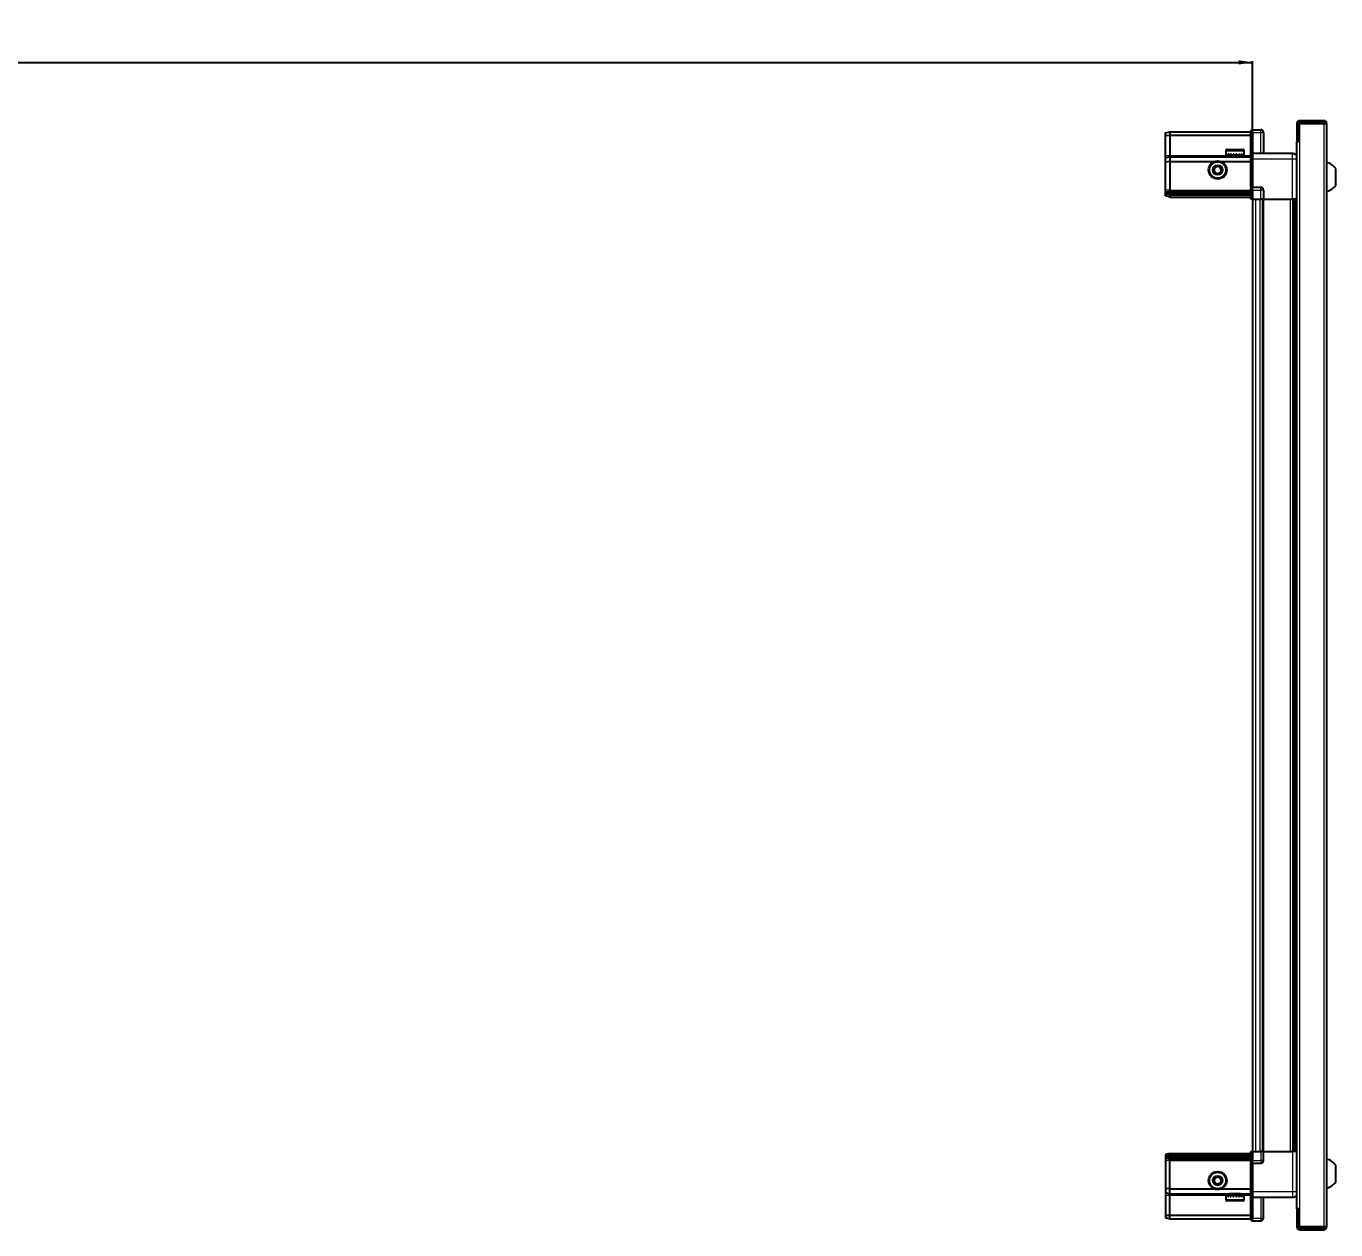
# Model space of a CAD drawing. Header units: millimetres. Extents: x 1415 to 5954, y -1388 to 1732.
# Drawn here: x 3826 to 4769, y 777 to 1644 of the extents above; entities that cross this region are included whole.
import ezdxf

# ---------------------------------------------------------------- set-up
doc = ezdxf.new("R2010")
doc.units = ezdxf.units.MM
doc.layers.add('FORMAT', color=7, linetype='Continuous')
doc.styles.add('SLDTEXTSTYLE0', font='TXT', dxfattribs={"width": 0.75})
doc.dimstyles.new('SLDDIMSTYLE0', dxfattribs={"dimtxt": 20, "dimasz": 10, "dimexe": 0, "dimexo": 0.0625, "dimgap": 5, "dimtad": 2, "dimdec": 1, "dimrnd": 1e-09, "dimzin": 12, "dimdsep": 46, "dimtxsty": 'SLDTEXTSTYLE0', "dimsah": 1, "dimcen": 0.09, "dimadec": 0, "dimazin": 3, "dimtfac": 1, "dimtofl": 0, "dimtmove": 0, "dimatfit": 3, "dimfxl": 0, "dimfrac": 2, "dimtolj": 1, "dimtzin": 12, "dimarcsym": 0})

# ---------------------------------------------------------------- blocks, each defined once
blk = doc.blocks.new('_D_5')
at = {"layer": 'FORMAT'}
for p, q in [((2809.28, 1519.33), (2809.28, 1618.82)), ((2809.28, 1617.82), (4709.28, 1617.82)), ((4709.28, 1519.33), (4709.28, 1618.82))]:
    blk.add_line(p, q, dxfattribs=at)
for points in [[(2809.28, 1617.82), (2819.28, 1616.28), (2819.28, 1619.36)], [(4709.28, 1617.82), (4699.28, 1619.36), (4699.28, 1616.28)]]:
    blk.add_solid(points, dxfattribs=at)
at = {"layer": 'FORMAT', "insert": (3729.72, 1643.6), "char_height": 20, "attachment_point": 1, "style": 'SLDTEXTSTYLE0'}
blk.add_mtext('1900', dxfattribs=at)

msp = doc.modelspace()

# ---------------------------------------------------------------- linework, layer by layer
at = {"color": 7, "linetype": 'Continuous', "lineweight": 25}
for p, q in [((4760.53, 1575.82), (4743.23, 1575.82)), ((4760.53, 1574.32), (4760.53, 1575.82)), ((4646.63, 1567.02), (4649.63, 1567.82)), ((4646.63, 1565.17), (4646.63, 1567.02)), ((4649.63, 1567.82), (4649.63, 1565.32)), ((4649.63, 1567.82), (4707.93, 1567.82)), ((4708.79, 1569.32), (4707.93, 1568.82)), ((4708.79, 1569.32), (4707.93, 1568.82)), ((4707.93, 1568.82), (4707.93, 1567.32)), ((4707.93, 1552.52), (4707.93, 1567.32)), ((4709.13, 1569.32), (4708.79, 1569.32)), ((4709.13, 1569.32), (4708.79, 1569.32)), ((4709.13, 1569.32), (4709.13, 1569.32)), ((4709.13, 1567.32), (4709.13, 1569.32)), ((4709.13, 1569.32), (4715.13, 1569.32)), ((4709.13, 1567.32), (4709.13, 1552.52)), ((4717.13, 1567.32), (4717.13, 1552.32)), ((4741.13, 1573.72), (4741.13, 1561.32)), ((4742.63, 1573.72), (4742.63, 1561.32)), ((4743.13, 1560.82), (4743.13, 1573.72)), ((4743.13, 1573.72), (4760.53, 1573.72)), ((4760.53, 1574.32), (4743.23, 1574.32)), ((4760.53, 1573.72), (4762.63, 1573.72)), ((4762.63, 1573.72), (4762.63, 778.92)), ((4646.63, 1565.17), (4649.63, 1565.32)), ((4646.63, 1550.82), (4646.63, 1565.17)), ((4649.63, 1565.32), (4649.63, 1550.82)), ((4649.63, 1565.32), (4707.93, 1565.32)), ((4741.03, 1560.82), (4741.03, 791.82)), ((4741.03, 1560.82), (4743.13, 1560.82)), ((4741.13, 1561.32), (4742.63, 1561.32)), ((4646.63, 1549.02), (4646.63, 1550.82)), ((4646.63, 1549.02), (4649.63, 1549.82)), ((4646.63, 1545.99), (4646.63, 1549.02)), ((4649.63, 1550.82), (4649.63, 1549.82)), ((4649.63, 1549.82), (4649.63, 1546.32)), ((4649.63, 1549.82), (4707.93, 1549.82)), ((4690.13, 1554.22), (4690.13, 1551.32)), ((4690.13, 1551.32), (4690.16, 1551.32)), ((4690.28, 1551.82), (4690.16, 1551.82)), ((4690.16, 1551.82), (4690.16, 1551.32)), ((4690.16, 1551.32), (4690.28, 1551.32)), ((4690.28, 1551.82), (4690.28, 1551.32)), ((4690.28, 1551.32), (4690.69, 1551.32)), ((4691.03, 1551.82), (4690.69, 1551.82)), ((4690.69, 1551.82), (4690.69, 1551.32)), ((4690.69, 1551.32), (4691.03, 1551.32)), ((4690.93, 1555.02), (4702.33, 1555.02)), ((4691.03, 1551.82), (4691.03, 1551.32)), ((4691.03, 1551.32), (4691.8, 1551.32)), ((4692.33, 1551.82), (4691.8, 1551.82)), ((4691.8, 1551.82), (4691.8, 1551.32)), ((4691.8, 1551.32), (4692.33, 1551.32)), ((4692.23, 1551.32), (4692.23, 1551.22)), ((4692.23, 1551.22), (4701.03, 1551.22)), ((4692.33, 1551.82), (4692.33, 1551.32)), ((4692.33, 1551.32), (4693.39, 1551.32)), ((4692.63, 1550.82), (4693.32, 1550.34)), ((4692.63, 1550.82), (4700.63, 1550.82)), ((4693.32, 1550.34), (4692.63, 1549.86)), ((4692.63, 1549.86), (4692.63, 1549.82)), ((4692.63, 1549.86), (4700.63, 1549.86)), ((4693.32, 1550.34), (4699.94, 1550.34)), ((4694.05, 1551.82), (4693.39, 1551.82)), ((4693.39, 1551.82), (4693.39, 1551.32)), ((4693.39, 1551.32), (4694.05, 1551.32)), ((4694.05, 1551.82), (4694.05, 1551.32)), ((4694.05, 1551.32), (4695.29, 1551.32)), ((4696.02, 1551.82), (4695.29, 1551.82)), ((4695.29, 1551.82), (4695.29, 1551.32)), ((4695.29, 1551.32), (4695.72, 1551.32)), ((4695.72, 1551.82), (4695.72, 1551.32)), ((4696.02, 1551.82), (4696.02, 1551.32)), ((4696.02, 1551.32), (4697.32, 1551.32)), ((4698.05, 1551.82), (4697.32, 1551.82)), ((4697.32, 1551.82), (4697.32, 1551.32)), ((4697.59, 1551.82), (4697.59, 1551.32)), ((4697.59, 1551.32), (4698.05, 1551.32)), ((4698.05, 1551.82), (4698.05, 1551.32)), ((4698.05, 1551.32), (4699.28, 1551.32)), ((4699.94, 1551.82), (4699.28, 1551.82)), ((4699.28, 1551.82), (4699.28, 1551.32)), ((4699.28, 1551.32), (4699.94, 1551.32)), ((4699.94, 1551.82), (4699.94, 1551.32)), ((4699.94, 1551.32), (4700.98, 1551.32)), ((4699.94, 1550.34), (4700.63, 1550.82)), ((4700.63, 1549.86), (4699.94, 1550.34)), ((4700.63, 1549.82), (4700.63, 1549.86)), ((4701.5, 1551.82), (4700.98, 1551.82)), ((4700.98, 1551.82), (4700.98, 1551.32)), ((4700.98, 1551.32), (4701.5, 1551.32)), ((4701.03, 1551.22), (4701.03, 1551.32)), ((4701.5, 1551.82), (4701.5, 1551.32)), ((4701.5, 1551.32), (4702.26, 1551.32)), ((4702.59, 1551.82), (4702.26, 1551.82)), ((4702.26, 1551.82), (4702.26, 1551.32)), ((4702.26, 1551.32), (4702.59, 1551.32)), ((4702.59, 1551.82), (4702.59, 1551.32)), ((4702.59, 1551.32), (4702.99, 1551.32)), ((4703.1, 1551.82), (4702.99, 1551.82)), ((4702.99, 1551.82), (4702.99, 1551.32)), ((4702.99, 1551.32), (4703.1, 1551.32)), ((4703.1, 1551.82), (4703.1, 1551.32)), ((4703.1, 1551.32), (4703.13, 1551.32)), ((4703.13, 1551.32), (4703.13, 1554.22)), ((4707.93, 1552.32), (4707.93, 1552.52)), ((4709.13, 1552.32), (4707.93, 1552.32)), ((4707.93, 1548.32), (4707.93, 1552.32)), ((4707.93, 1528.02), (4707.93, 1548.32)), ((4709.13, 1552.52), (4709.13, 1552.32)), ((4709.13, 1552.32), (4709.13, 1548.32)), ((4709.13, 1552.32), (4738.13, 1552.32)), ((4709.13, 1548.32), (4709.13, 1528.02)), ((4649.63, 1546.32), (4646.63, 1545.99)), ((4646.63, 1525.82), (4646.63, 1545.99)), ((4649.63, 1546.32), (4649.63, 1525.82)), ((4649.63, 1546.32), (4681.63, 1546.32)), ((4686.63, 1546.32), (4707.93, 1546.32)), ((4769.23, 1529.32), (4769.23, 1541.32)), ((4707.93, 1527.82), (4707.93, 1528.02)), ((4709.13, 1528.02), (4709.13, 1527.82)), ((4646.63, 1524.02), (4646.63, 1525.82)), ((4649.63, 1524.82), (4646.63, 1524.02)), ((4646.63, 1523.28), (4646.63, 1524.02)), ((4649.63, 1523.82), (4646.63, 1523.28)), ((4646.63, 1522.78), (4646.63, 1523.28)), ((4649.63, 1522.32), (4646.63, 1522.78)), ((4646.63, 1521.63), (4646.63, 1522.78)), ((4649.63, 1520.82), (4646.63, 1521.63)), ((4649.63, 1525.82), (4649.63, 1524.82)), ((4649.63, 1524.82), (4649.63, 1523.82)), ((4649.63, 1524.82), (4707.93, 1524.82)), ((4649.63, 1523.82), (4649.63, 1522.32)), ((4649.63, 1523.82), (4707.93, 1523.82)), ((4649.63, 1522.32), (4707.93, 1522.32)), ((4649.63, 1522.32), (4649.63, 1520.82)), ((4649.63, 1520.82), (4707.93, 1520.82)), ((4709.13, 1527.82), (4707.93, 1527.82)), ((4707.93, 1527.82), (4707.93, 1527.15)), ((4707.93, 1519.32), (4707.93, 1527.15)), ((4708.79, 1519.32), (4707.93, 1519.32)), ((4708.79, 1525.82), (4708.79, 1519.32)), ((4709.13, 1519.32), (4708.79, 1519.32)), ((4709.13, 1525.82), (4709.13, 1527.82)), ((4709.13, 1527.82), (4715.13, 1527.82)), ((4709.13, 1525.82), (4709.13, 1527.82)), ((4709.13, 1525.82), (4709.13, 1519.32)), ((4709.13, 1519.32), (4715.13, 1519.32)), ((4709.28, 1519.32), (4709.28, 833.32)), ((4717.13, 1519.32), (4715.13, 1519.32)), ((4716.48, 1519.32), (4716.48, 833.32)), ((4717.13, 1525.82), (4717.13, 1519.32)), ((4717.13, 1519.32), (4738.13, 1519.32)), ((4739.15, 833.32), (4739.15, 1519.32)), ((4739.18, 833.32), (4739.18, 1519.32)), ((4740.98, 1519.32), (4740.98, 833.32)), ((4649.63, 831.82), (4646.63, 831.02)), ((4646.63, 831.02), (4646.63, 829.87)), ((4649.63, 830.32), (4646.63, 829.87)), ((4649.63, 830.32), (4649.63, 831.82)), ((4649.63, 831.82), (4707.93, 831.82)), ((4649.63, 828.82), (4649.63, 830.32)), ((4649.63, 830.32), (4707.93, 830.32)), ((4707.93, 825.5), (4707.93, 833.32)), ((4707.93, 833.32), (4708.79, 833.32)), ((4708.79, 833.32), (4708.79, 833.32)), ((4708.79, 833.32), (4708.79, 826.82)), ((4709.13, 833.32), (4708.79, 833.32)), ((4709.13, 833.32), (4709.13, 833.32)), ((4709.13, 833.32), (4709.13, 826.82)), ((4709.13, 833.32), (4709.13, 826.82)), ((4709.13, 833.32), (4715.13, 833.32)), ((4717.13, 833.32), (4715.13, 833.32)), ((4717.13, 826.82), (4717.13, 833.32)), ((4717.13, 833.32), (4738.13, 833.32)), ((4646.63, 829.87), (4646.63, 829.37)), ((4649.63, 828.82), (4646.63, 829.37)), ((4646.63, 829.37), (4646.63, 828.63)), ((4649.63, 827.82), (4646.63, 828.63)), ((4646.63, 828.63), (4646.63, 826.82)), ((4646.63, 826.82), (4646.63, 806.66)), ((4649.63, 828.82), (4707.93, 828.82)), ((4649.63, 827.82), (4649.63, 828.82)), ((4649.63, 827.82), (4707.93, 827.82)), ((4649.63, 826.82), (4649.63, 827.82)), ((4649.63, 806.32), (4649.63, 826.82)), ((4707.93, 825.5), (4707.93, 824.82)), ((4709.13, 824.82), (4707.93, 824.82)), ((4707.93, 824.62), (4707.93, 824.82)), ((4707.93, 804.32), (4707.93, 824.62)), ((4709.13, 824.82), (4709.13, 826.82)), ((4709.13, 824.82), (4709.13, 824.62)), ((4709.13, 824.82), (4715.13, 824.82)), ((4709.13, 824.62), (4709.13, 804.32)), ((4769.23, 811.32), (4769.23, 823.32)), ((4649.63, 806.32), (4646.63, 806.66)), ((4646.63, 806.66), (4646.63, 803.63)), ((4646.63, 803.63), (4649.63, 802.82)), ((4646.63, 803.63), (4646.63, 801.82)), ((4646.63, 801.82), (4646.63, 787.48)), ((4649.63, 806.32), (4681.63, 806.32)), ((4649.63, 802.82), (4649.63, 806.32)), ((4649.63, 802.82), (4707.93, 802.82)), ((4649.63, 801.82), (4649.63, 802.82)), ((4649.63, 787.32), (4649.63, 801.82)), ((4686.63, 806.32), (4707.93, 806.32)), ((4692.63, 802.82), (4692.63, 802.79)), ((4692.63, 802.79), (4693.32, 802.31)), ((4700.63, 802.79), (4692.63, 802.79)), ((4693.32, 802.31), (4692.63, 801.82)), ((4700.63, 801.82), (4692.63, 801.82)), ((4699.94, 802.31), (4693.32, 802.31)), ((4699.94, 802.31), (4700.63, 802.79)), ((4700.63, 801.82), (4699.94, 802.31)), ((4700.63, 802.79), (4700.63, 802.82)), ((4707.93, 800.32), (4707.93, 804.32)), ((4709.13, 804.32), (4709.13, 800.32)), ((4690.13, 801.32), (4690.13, 798.42)), ((4690.14, 801.32), (4690.13, 801.32)), ((4690.14, 800.82), (4690.14, 801.32)), ((4690.24, 801.32), (4690.14, 801.32)), ((4690.14, 800.82), (4690.24, 800.82)), ((4690.24, 800.82), (4690.24, 801.32)), ((4690.61, 801.32), (4690.24, 801.32)), ((4690.61, 800.82), (4690.61, 801.32)), ((4690.93, 801.32), (4690.61, 801.32)), ((4690.61, 800.82), (4690.93, 800.82)), ((4690.93, 800.82), (4690.93, 801.32)), ((4691.67, 801.32), (4690.93, 801.32)), ((4702.33, 797.62), (4690.93, 797.62)), ((4691.67, 800.82), (4691.67, 801.32)), ((4692.18, 801.32), (4691.67, 801.32)), ((4691.67, 800.82), (4692.18, 800.82)), ((4692.18, 800.82), (4692.18, 801.32)), ((4693.21, 801.32), (4692.18, 801.32)), ((4692.23, 801.42), (4692.23, 801.32)), ((4701.03, 801.42), (4692.23, 801.42)), ((4693.21, 800.82), (4693.21, 801.32)), ((4693.86, 801.32), (4693.21, 801.32)), ((4693.21, 800.82), (4693.86, 800.82)), ((4693.86, 800.82), (4693.86, 801.32)), ((4695.09, 801.32), (4693.86, 801.32)), ((4695.09, 800.82), (4695.09, 801.32)), ((4695.59, 801.32), (4695.09, 801.32)), ((4695.09, 800.82), (4695.82, 800.82)), ((4695.59, 800.82), (4695.59, 801.32)), ((4695.82, 800.82), (4695.82, 801.32)), ((4697.12, 801.32), (4695.82, 801.32)), ((4697.12, 800.82), (4697.12, 801.32)), ((4697.12, 800.82), (4697.85, 800.82)), ((4697.45, 800.82), (4697.45, 801.32)), ((4697.85, 801.32), (4697.45, 801.32)), ((4697.85, 800.82), (4697.85, 801.32)), ((4699.1, 801.32), (4697.85, 801.32)), ((4699.1, 800.82), (4699.1, 801.32)), ((4699.76, 801.32), (4699.1, 801.32)), ((4699.1, 800.82), (4699.76, 800.82)), ((4699.76, 800.82), (4699.76, 801.32)), ((4700.83, 801.32), (4699.76, 801.32)), ((4700.83, 800.82), (4700.83, 801.32)), ((4701.37, 801.32), (4700.83, 801.32)), ((4700.83, 800.82), (4701.37, 800.82)), ((4701.03, 801.32), (4701.03, 801.42)), ((4701.37, 800.82), (4701.37, 801.32)), ((4702.16, 801.32), (4701.37, 801.32)), ((4702.16, 800.82), (4702.16, 801.32)), ((4702.51, 801.32), (4702.16, 801.32)), ((4702.16, 800.82), (4702.51, 800.82)), ((4702.51, 800.82), (4702.51, 801.32)), ((4702.94, 801.32), (4702.51, 801.32)), ((4702.94, 800.82), (4702.94, 801.32)), ((4703.08, 801.32), (4702.94, 801.32)), ((4702.94, 800.82), (4703.08, 800.82)), ((4703.08, 800.82), (4703.08, 801.32)), ((4703.13, 801.32), (4703.08, 801.32)), ((4703.13, 798.42), (4703.13, 801.32)), ((4709.13, 800.32), (4707.93, 800.32)), ((4707.93, 800.12), (4707.93, 800.32)), ((4707.93, 785.32), (4707.93, 800.12)), ((4709.13, 800.32), (4709.13, 800.12)), ((4709.13, 800.32), (4738.13, 800.32)), ((4709.13, 800.12), (4709.13, 785.32)), ((4709.13, 800.12), (4709.13, 785.32)), ((4717.13, 785.32), (4717.13, 800.32)), ((4646.63, 787.48), (4649.63, 787.32)), ((4646.63, 787.48), (4646.63, 785.63)), ((4646.63, 785.63), (4649.63, 784.82)), ((4649.63, 787.32), (4707.93, 787.32)), ((4649.63, 784.82), (4649.63, 787.32)), ((4649.63, 784.82), (4707.93, 784.82)), ((4707.93, 785.32), (4707.93, 783.82)), ((4707.93, 783.82), (4708.79, 783.32)), ((4709.13, 783.32), (4708.79, 783.32)), ((4709.13, 783.32), (4709.13, 785.32)), ((4709.13, 783.32), (4715.13, 783.32)), ((4743.13, 791.82), (4741.03, 791.82)), ((4741.13, 791.32), (4742.63, 791.32)), ((4741.13, 791.32), (4741.13, 778.92)), ((4742.63, 791.32), (4742.63, 778.92)), ((4743.13, 778.92), (4743.13, 791.82)), ((4760.53, 778.92), (4743.13, 778.92)), ((4743.23, 778.32), (4760.53, 778.32)), ((4743.23, 776.82), (4760.53, 776.82)), ((4762.63, 778.92), (4760.53, 778.92)), ((4760.53, 778.32), (4760.53, 776.82))]:
    msp.add_line(p, q, dxfattribs=at)
at = {"color": 8, "linetype": 'Continuous', "lineweight": 18}
for p, q in [((4743.23, 1574.32), (4743.23, 1575.82)), ((4709.13, 1567.32), (4707.93, 1567.32)), ((4709.13, 1567.32), (4715.13, 1567.32)), ((4715.13, 1567.32), (4715.13, 1569.32)), ((4715.13, 1567.32), (4717.13, 1567.32)), ((4715.13, 1552.32), (4715.13, 1567.32)), ((4742.63, 1573.72), (4741.13, 1573.72)), ((4760.53, 1573.72), (4760.53, 778.92)), ((4743.13, 1560.82), (4743.13, 791.82)), ((4646.63, 1550.82), (4649.63, 1550.82)), ((4649.63, 1550.82), (4692.63, 1550.82)), ((4690.13, 1554.22), (4703.13, 1554.22)), ((4700.63, 1550.82), (4707.93, 1550.82)), ((4707.93, 1552.52), (4709.13, 1552.52)), ((4709.13, 1548.32), (4707.93, 1548.32)), ((4709.13, 1548.32), (4738.13, 1548.32)), ((4738.13, 1519.32), (4738.13, 1548.32)), ((4707.93, 1528.02), (4709.13, 1528.02)), ((4649.63, 1525.82), (4646.63, 1525.82)), ((4649.63, 1525.82), (4707.93, 1525.82)), ((4709.13, 1525.82), (4708.79, 1525.82)), ((4709.13, 1525.82), (4715.13, 1525.82)), ((4711.28, 1519.32), (4711.28, 833.32)), ((4714.48, 1519.32), (4714.48, 833.32)), ((4715.13, 1525.82), (4715.13, 1527.82)), ((4715.13, 1519.32), (4715.13, 1525.82)), ((4717.13, 1525.82), (4715.13, 1525.82)), ((4717.13, 1519.32), (4717.13, 833.32)), ((4736.53, 833.32), (4736.53, 1519.32)), ((4737.94, 1519.32), (4737.94, 833.32)), ((4740.39, 833.32), (4740.39, 1519.32)), ((4709.13, 833.32), (4708.79, 833.32)), ((4715.13, 833.32), (4715.13, 826.82)), ((4738.13, 833.32), (4738.13, 804.32)), ((4649.63, 826.82), (4646.63, 826.82)), ((4649.63, 826.82), (4707.93, 826.82)), ((4709.13, 824.62), (4707.93, 824.62)), ((4709.13, 826.82), (4708.79, 826.82)), ((4709.13, 826.82), (4715.13, 826.82)), ((4715.13, 826.82), (4715.13, 824.82)), ((4717.13, 826.82), (4715.13, 826.82)), ((4646.63, 801.82), (4649.63, 801.82)), ((4649.63, 801.82), (4692.63, 801.82)), ((4700.63, 801.82), (4707.93, 801.82)), ((4709.13, 804.32), (4707.93, 804.32)), ((4709.13, 804.32), (4738.13, 804.32)), ((4703.13, 798.42), (4690.13, 798.42)), ((4709.13, 800.12), (4707.93, 800.12)), ((4715.13, 800.32), (4715.13, 785.32)), ((4709.13, 785.32), (4707.93, 785.32)), ((4709.13, 785.32), (4715.13, 785.32)), ((4715.13, 785.32), (4717.13, 785.32)), ((4715.13, 785.32), (4715.13, 783.32)), ((4742.63, 778.92), (4741.13, 778.92)), ((4743.23, 778.32), (4743.23, 776.82))]:
    msp.add_line(p, q, dxfattribs=at)
at = {"color": 7, "linetype": 'Continuous', "lineweight": 25}
for centre, radius in [((4684.13, 1540.32), 6.5), ((4684.13, 1540.32), 3.46), ((4684.13, 812.32), 6.5), ((4684.13, 812.32), 3.46)]:
    msp.add_circle(centre, radius, dxfattribs=at)
at = {"color": 8, "linetype": 'Continuous', "lineweight": 18}
for centre in [(4684.13, 1540.32), (4684.13, 812.32)]:
    msp.add_circle(centre, 5.7, dxfattribs=at)
at = {"color": 7, "linetype": 'Continuous', "lineweight": 25}
for centre, radius, start, end in [((4743.23, 1573.72), 2.1, 90, 180), ((4760.53, 1573.72), 2.1, 0, 90), ((4715.13, 1567.32), 2, 0, 90), ((4743.23, 1573.72), 0.6, 90, 180), ((4760.53, 1573.72), 0.6, 0, 90), ((4690.93, 1554.22), 0.8, 90, 180), ((4692.23, 1550.82), 0.4, 0, 90), ((4701.03, 1550.82), 0.4, 90, 180), ((4702.33, 1554.22), 0.8, 0, 90), ((4684.13, 1540.32), 2.5, 120.74103, 180.74103), ((4684.13, 1540.32), 2.5, 180.74103, 240.74103), ((4684.13, 1540.32), 2.5, 60.74103, 120.74103), ((4684.13, 1540.32), 2.5, 240.74103, 300.74103), ((4684.13, 1540.32), 2.5, 0.74103, 60.74103), ((4684.13, 1540.32), 2.5, 300.74103, 0.74103), ((4759.6, 1534.3), 11.91, 36.1266, 75.29965), ((4759.6, 1536.35), 11.91, 284.70035, 323.8734), ((4715.13, 1525.82), 2, 0, 90), ((4715.13, 826.82), 2, 270, 0), ((4759.6, 816.3), 11.91, 36.1266, 75.29965), ((4684.13, 812.32), 2.5, 155.91157, 215.91157), ((4684.13, 812.32), 2.5, 95.91157, 155.91157), ((4684.13, 812.32), 2.5, 35.91157, 95.91157), ((4684.13, 812.32), 2.5, 275.91157, 335.91157), ((4684.13, 812.32), 2.5, 335.91157, 35.91157), ((4759.6, 818.35), 11.91, 284.70035, 323.8734), ((4684.13, 812.32), 2.5, 215.91157, 275.91157), ((4692.23, 801.82), 0.4, 270, 0), ((4701.03, 801.82), 0.4, 180, 270), ((4690.93, 798.42), 0.8, 180, 270), ((4702.33, 798.42), 0.8, 270, 0), ((4715.13, 785.32), 2, 270, 0), ((4743.23, 778.92), 2.1, 180, 270), ((4743.23, 778.92), 0.6, 180, 270), ((4760.53, 778.92), 0.6, 270, 0), ((4760.53, 778.92), 2.1, 270, 0)]:
    msp.add_arc(centre, radius, start, end, dxfattribs=at)
for centre, start_param, end_param in [((4705.33, 1525.82), 0, 0.722734), ((4705.33, 826.82), 5.560451, 6.283185)]:
    msp.add_ellipse(centre, major_axis=(3.46, 0), ratio=0.57735, start_param=start_param, end_param=end_param, dxfattribs=at)
for points, knots in [([(4738.13, 1552.32), (4738.57, 1552.28), (4739.24, 1552.21), (4740.06, 1551.77), (4740.61, 1551.33), (4740.89, 1550.96), (4741.03, 1550.77)], [0, 0, 0, 0, 0.384298, 0.591173, 0.802437, 1, 1, 1, 1]), ([(4681.61, 1541.73), (4682.05, 1542), (4682.88, 1542.49), (4683.7, 1542.98), (4684.09, 1543.21)], [0, 0, 0, 0, 0.534686, 1, 1, 1, 1]), ([(4681.64, 1538.85), (4681.64, 1538.97), (4681.64, 1539.57), (4681.62, 1540.57), (4681.61, 1541.39), (4681.61, 1541.73)], [0, 0, 0, 0, 0.133125, 0.637099, 1, 1, 1, 1]), ([(4684.16, 1537.44), (4683.71, 1537.69), (4682.87, 1538.16), (4682.03, 1538.63), (4681.64, 1538.85)], [0, 0, 0, 0, 0.534686, 1, 1, 1, 1]), ([(4684.09, 1543.21), (4684.54, 1542.96), (4685.38, 1542.49), (4686.22, 1542.02), (4686.61, 1541.8)], [0, 0, 0, 0, 0.534686, 1, 1, 1, 1]), ([(4686.64, 1538.91), (4686.2, 1538.65), (4685.37, 1538.16), (4684.55, 1537.67), (4684.16, 1537.44)], [0, 0, 0, 0, 0.5346859, 1, 1, 1, 1]), ([(4686.61, 1541.8), (4686.61, 1541.45), (4686.62, 1540.63), (4686.63, 1539.64), (4686.64, 1539.04), (4686.64, 1538.91)], [0, 0, 0, 0, 0.3629006, 0.8668753, 1, 1, 1, 1]), ([(4740.98, 1519.32), (4740.94, 1519.32), (4740.72, 1519.32), (4740, 1519.32), (4739.04, 1519.32), (4738.38, 1519.32), (4738.13, 1519.32)], [0, 0, 0, 0, 0.071707, 0.420979, 0.770251, 1, 1, 1, 1]), ([(4740.98, 833.32), (4740.94, 833.32), (4740.72, 833.32), (4740, 833.32), (4739.04, 833.32), (4738.38, 833.32), (4738.13, 833.32)], [0, 0, 0, 0, 0.071707, 0.420979, 0.770251, 1, 1, 1, 1]), ([(4681.25, 812.03), (4681.46, 812.5), (4681.86, 813.38), (4682.25, 814.25), (4682.43, 814.66)], [0, 0, 0, 0, 0.534686, 1, 1, 1, 1]), ([(4682.95, 809.69), (4682.64, 810.11), (4682.08, 810.89), (4681.52, 811.66), (4681.25, 812.03)], [0, 0, 0, 0, 0.534686, 1, 1, 1, 1]), ([(4682.43, 814.66), (4682.78, 814.7), (4683.59, 814.78), (4684.58, 814.88), (4685.18, 814.95), (4685.3, 814.96)], [0, 0, 0, 0, 0.362901, 0.866875, 1, 1, 1, 1]), ([(4685.3, 814.96), (4685.61, 814.54), (4686.17, 813.76), (4686.74, 812.98), (4687, 812.62)], [0, 0, 0, 0, 0.534686, 1, 1, 1, 1]), ([(4687, 812.62), (4686.79, 812.15), (4686.39, 811.27), (4686, 810.39), (4685.82, 809.99)], [0, 0, 0, 0, 0.534686, 1, 1, 1, 1]), ([(4685.82, 809.99), (4685.69, 809.97), (4685.1, 809.91), (4684.11, 809.81), (4683.29, 809.72), (4682.95, 809.69)], [0, 0, 0, 0, 0.133125, 0.637099, 1, 1, 1, 1]), ([(4738.13, 800.32), (4738.57, 800.37), (4739.24, 800.44), (4740.06, 800.88), (4740.61, 801.32), (4740.89, 801.69), (4741.03, 801.87)], [0, 0, 0, 0, 0.3842982, 0.5911726, 0.8024372, 1, 1, 1, 1])]:
    msp.add_open_spline(points, degree=3, knots=knots, dxfattribs=at)
at = {"color": 8, "linetype": 'Continuous', "lineweight": 18}
for points in [[(4738.13, 1548.32), (4738.13, 1548.85), (4738.13, 1549.9), (4738.13, 1551.22), (4738.13, 1552.14), (4738.13, 1552.26), (4738.13, 1552.32)], [(4738.13, 804.32), (4738.13, 803.8), (4738.13, 802.75), (4738.13, 801.43), (4738.13, 800.5), (4738.13, 800.38), (4738.13, 800.32)]]:
    msp.add_open_spline(points, degree=3, dxfattribs=at)
for points in [[(4738.13, 1548.32), (4738.57, 1548.32), (4739.24, 1548.32), (4740.06, 1548.32), (4740.61, 1548.32), (4740.89, 1548.32), (4741.03, 1548.32)], [(4738.13, 804.32), (4738.57, 804.32), (4739.24, 804.32), (4740.06, 804.32), (4740.61, 804.32), (4740.89, 804.32), (4741.03, 804.32)]]:
    msp.add_open_spline(points, degree=3, knots=[0, 0, 0, 0, 0.384298, 0.591173, 0.802437, 1, 1, 1, 1], dxfattribs=at)

# ---------------------------------------------------------------- dimensions: what is measured, and where the dimension line sits
at = {"layer": 'FORMAT'}
dim = msp.add_linear_dim(base=(4709.28, 1617.82), p1=(2809.28, 1519.32), p2=(4709.28, 1519.32), angle=0, dimstyle='SLDDIMSTYLE0', dxfattribs=at)
dim.commit()
dim.dimension.update_dxf_attribs({"geometry": '_D_5', "text_midpoint": (3759.28, 1617.82), "dimtype": 160})

doc.saveas('drawing.dxf')
